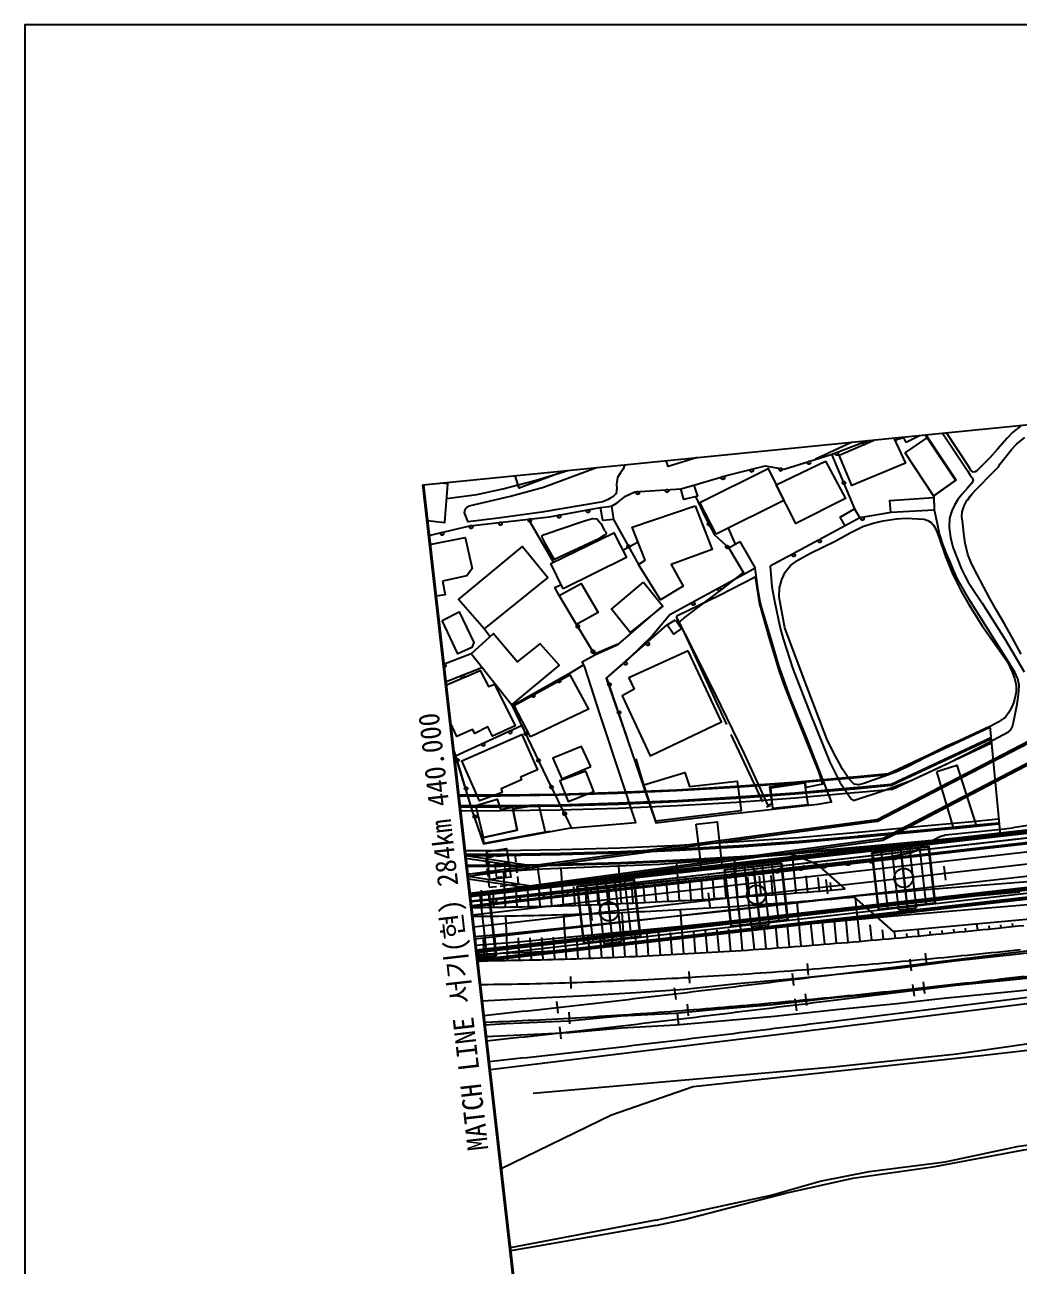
# Model space of a CAD drawing. Header units: millimetres. Extents: x 7782 to 8578, y 1103 to 1809.
# Drawn here: x 7781.9 to 7949.5, y 1409.8 to 1619.1 of the extents above; entities that cross this region are included whole.
import ezdxf
from ezdxf.enums import TextEntityAlignment as Align
from ezdxf.xclip import XClip

# ---------------------------------------------------------------- set-up
doc = ezdxf.new("R2010")
doc.units = ezdxf.units.MM
doc.header["$LTSCALE"] = 10
doc.header["$MEASUREMENT"] = 0
doc.header["$XCLIPFRAME"] = 2
doc.linetypes.add('A-CENTR01', pattern=[2, 1.25, -0.25, 0.25, -0.25])
doc.linetypes.add('HIDDEN', pattern=[0.375, 0.25, -0.125])
for name, color, linetype in [('TN-CABL', 4, 'Continuous'), ('TN-MACL', 6, 'A-CENTR01'), ('TN-MACT', 6, 'Continuous'), ('TN-TABL-LIN1', 4, 'Continuous'), ('TT-COMM-SYMB', 3, 'Continuous'), ('TZ-BASE', 253, 'Continuous'), ('TZ-CABL', 4, 'Continuous')]:
    doc.layers.add(name, color=color, linetype=linetype)
doc.layers.add('TX-PAPR', color=2, linetype='Continuous', plot=False)
doc.styles.get("Standard").update_dxf_attribs({"font": 'GulimChe.ttf'})
doc.linetypes.add('ZIGZAG', pattern='A,0.0001,-0.2,[131,ltypeshp.shx,S=0.2,R=0,X=-0.2,Y=0],-0.4,[131,ltypeshp.shx,S=0.2,R=180,X=0.2,Y=0],-0.2', length=0.8001)

# ---------------------------------------------------------------- blocks, each defined once
blk = doc.blocks.new('AAC001')
at = {"color": 0}
blk.add_circle((0, -0.25), 0.25, dxfattribs=at)
blk = doc.blocks.new('AZ0801')
at = {"color": 0}
blk.add_arc((0, 0), 0.5, 180, 0, dxfattribs=at)
blk = doc.blocks.new('JD-FCHJF5CGNX')
at = {"layer": 'TZ-BASE'}
for p, q in [((67.92, 18.06, 40.84), (103.96, 36.73, 40.84)), ((68.01, 17.77, 40.84), (104.13, 36.48, 40.84)), ((105.81, 34.08, 40.84), (69.07, 14.89, 40.84)), ((105.99, 33.83, 40.84), (71.39, 15.76, 40.84)), ((87.04, 33.82, 44.06), (88.76, 15.56, 44.06)), ((70.41, 24.08, 44.06), (87.22, 31.92, 44.06)), ((70.47, 23.88, 44.06), (87.24, 31.71, 44.06)), ((70.64, 23.24, 44.06), (87.3, 31.02, 44.06)), ((67.92, 18.06, 40.84), (-1, 8.82, 40.84)), ((68.01, 17.77, 40.84), (-0.97, 8.52, 40.84)), ((69.07, 14.89, 40.84), (-0.63, 5.54, 40.84)), ((71.39, 15.76, 40.84), (69, 14.57, 40.84)), ((69, 14.57, 40.84), (-0.6, 5.24, 40.84)), ((67.16, 12.52), (76.8, 13.62)), ((67.28, 12.44), (76.71, 13.51)), ((69.84, 3.17), (68.77, 12.61)), ((70.45, 13.3), (73.43, 13.64)), ((70.45, 13.3), (71.64, 2.87)), ((71.86, 13.93), (73.15, 2.57)), ((71.91, 13.94), (73.2, 2.57)), ((73.43, 13.64), (74.62, 3.21)), ((76.3, 3.9), (75.22, 13.34)), ((77.79, 4.07), (76.71, 13.51)), ((77.9, 3.98), (76.8, 13.62)), ((-1.37, 12.03, 40.84), (9.76, 10.36, 40.84)), ((-1.32, 11.61, 40.84), (9.76, 9.96, 40.84)), ((9.76, 10.36, 40.84), (10.75, 10.49, 40.84)), ((10.75, 10.49, 40.84), (11.26, 6.73, 40.84)), ((34.2, 10.74), (34.7, 4.42)), ((42.32, 9.7), (51.96, 10.79)), ((42.44, 9.61), (51.87, 10.68)), ((43.95, 11.47), (44.52, 5.02)), ((45.61, 10.47), (48.59, 10.81)), ((45.61, 10.47), (46.8, 0.04)), ((47.02, 11.11), (48.31, -0.26)), ((47.07, 11.11), (48.36, -0.25)), ((48.59, 10.81), (49.78, 0.38)), ((51.46, 1.08), (50.38, 10.51)), ((52.95, 1.25), (51.87, 10.68)), ((53.06, 1.16), (51.96, 10.79)), ((53.73, 12.2), (54.35, 5.72)), ((68.26, 2.89), (67.16, 12.52)), ((68.35, 3), (67.28, 12.44)), ((-0.97, 8.53, 40.84), (9.74, 6.93, 40.84)), ((5.06, 9.3), (5.33, 3.35)), ((9.76, 9.96, 40.84), (10.81, 10.1, 40.84)), ((14.74, 9.88), (15.11, 3.57)), ((24.46, 10.26), (24.89, 3.93)), ((43.42, 0.06), (42.32, 9.7)), ((43.51, 0.17), (42.44, 9.61)), ((45, 0.34), (43.93, 9.78)), ((46.19, 8.39), (46.48, 5.15)), ((48.15, 8.53), (48.45, 5.29)), ((50.11, 8.67), (50.41, 5.43)), ((52.09, 8.64), (52.38, 5.57)), ((56.05, 8.63), (56.32, 5.88)), ((79.62, 7.85), (79.35, 10.24)), ((-0.92, 8.12, 40.84), (9.73, 6.52, 40.84)), ((7.14, 6.4), (7.29, 3.38)), ((9.09, 6.48), (9.24, 3.42)), ((9.73, 6.52, 40.84), (11.26, 6.73, 40.84)), ((9.74, 6.93, 40.84), (11.21, 7.12, 40.84)), ((11.03, 6.56), (11.19, 3.46)), ((12.98, 6.64), (13.15, 3.52)), ((16.87, 6.8), (17.06, 3.63)), ((17.49, 6.87), (27.12, 7.97)), ((18.58, -2.77), (17.49, 6.87)), ((17.6, 6.78), (27.03, 7.86)), ((18.67, -2.66), (17.6, 6.78)), ((18.82, 6.87), (19.02, 3.7)), ((20.16, -2.49), (19.09, 6.95)), ((20.77, 7.65), (23.75, 7.99)), ((20.77, 7.65), (21.96, -2.79)), ((20.77, 6.95), (20.98, 3.77)), ((22.18, 8.28), (23.47, -3.09)), ((22.23, 8.29), (23.52, -3.08)), ((22.72, 7.02), (22.93, 3.85)), ((23.75, 7.99), (24.94, -2.45)), ((26.62, -1.75), (25.54, 7.69)), ((26.63, 7.19), (26.85, 4.02)), ((28.11, -1.58), (27.03, 7.86)), ((28.22, -1.67), (27.12, 7.97)), ((28.58, 7.29), (28.81, 4.11)), ((30.54, 7.39), (30.77, 4.21)), ((32.49, 7.48), (32.74, 4.31)), ((36.4, 7.71), (36.66, 4.53)), ((38.36, 7.84), (38.62, 4.64)), ((40.32, 7.98), (40.59, 4.76)), ((42.27, 8.11), (42.55, 4.89)), ((58.06, 8.3), (58.28, 6.03)), ((59.75, 5.59), (59.48, 7.98)), ((60.13, 7.47), (60.25, 6.19)), ((-0.64, 5.66), (0.64, -5.66)), ((-0.63, 6.09), (-0.52, 3.28)), ((-0.6, 5.27), (2.68, 5.64)), ((-0.59, 5.17), (2.59, 5.53)), ((2.28, -4.97), (1.1, 5.36)), ((1.31, 6.17), (1.43, 3.29)), ((3.77, -4.8), (2.59, 5.53)), ((3.88, -4.89), (2.68, 5.64)), ((3.26, 6.25), (3.38, 3.32)), ((39.88, 3.33), (39.61, 5.72)), ((54.49, 4.23), (55.21, -3.24)), ((64.36, 4.91), (65.12, -2.43)), ((20.01, 1.07), (19.74, 3.45)), ((25, 2.43), (25.51, -5.05)), ((34.82, 2.92), (35.41, -4.56)), ((44.65, 3.52), (45.31, -3.95)), ((68.26, 2.89), (77.9, 3.98)), ((68.35, 3), (77.79, 4.07)), ((71.64, 2.87), (74.62, 3.21)), ((0.14, -1.19), (-0.14, 1.19)), ((5.4, 1.85), (5.75, -5.65)), ((15.19, 2.07), (15.63, -5.42)), ((43.42, 0.06), (53.06, 1.16)), ((43.51, 0.17), (52.95, 1.25)), ((46.8, 0.04), (49.78, 0.38)), ((48.93, 0.06), (49.27, -3.68)), ((50.9, 0.2), (51.25, -3.54)), ((52.88, 0.35), (53.23, -3.39)), ((56.83, 0.65), (57.19, -3.08)), ((58.8, 0.81), (59.17, -2.92)), ((60.78, 0.97), (61.15, -2.76)), ((62.75, 1.13), (63.13, -2.6)), ((66.82, 0.36), (67.1, -2.25)), ((84.82, 0.49), (84.94, -0.56)), ((86.86, 0.16), (86.92, -0.35)), ((88.84, 0.35), (88.9, -0.15)), ((90.83, 0.55), (90.88, 0.06)), ((1.64, -1.95), (1.8, -5.7)), ((3.61, -1.93), (3.77, -5.68)), ((7.54, -1.87), (7.72, -5.61)), ((9.51, -1.83), (9.7, -5.57)), ((11.47, -1.78), (11.67, -5.53)), ((13.44, -1.73), (13.65, -5.47)), ((17.38, -1.61), (17.6, -5.35)), ((18.58, -2.77), (28.22, -1.67)), ((18.67, -2.66), (28.11, -1.58)), ((19.35, -1.54), (19.58, -5.29)), ((21.32, -1.47), (21.56, -5.21)), ((23.28, -1.39), (23.53, -5.13)), ((27.23, -1.22), (27.49, -4.96)), ((29.2, -1.13), (29.47, -4.87)), ((31.17, -1.03), (31.45, -4.77)), ((33.14, -0.93), (33.43, -4.67)), ((37.08, -0.71), (37.39, -4.45)), ((39.06, -0.59), (39.37, -4.33)), ((41.03, -0.47), (41.35, -4.21)), ((43, -0.34), (43.33, -4.08)), ((46.95, -0.08), (47.29, -3.82)), ((68.91, -0.52), (69.08, -2.08)), ((70.94, -0.77), (71.06, -1.9)), ((72.98, -1.14), (73.04, -1.72)), ((74.9, -0.41), (75.02, -1.53)), ((76.95, -0.79), (77.01, -1.34)), ((78.93, -0.6), (78.99, -1.15)), ((80.91, -0.41), (80.97, -0.96)), ((82.89, -0.22), (82.95, -0.76)), ((21.96, -2.79), (24.94, -2.45)), ((0.59, -5.17), (3.77, -4.8)), ((0.6, -5.27), (3.88, -4.89)), ((56.46, -8.16), (56.31, -6.16)), ((73.85, -7.41), (73.61, -5.43)), ((76.4, -6.42), (76.21, -4.43)), ((36.49, -9.51), (36.37, -7.51)), ((54, -9.86), (53.76, -7.87)), ((16.48, -10.39), (16.42, -8.39)), ((34.15, -12.27), (33.91, -10.29)), ((74.34, -11.69), (74.09, -9.7)), ((76.08, -11.22), (75.86, -9.24)), ((54.49, -14.13), (54.24, -12.15)), ((56.17, -13.27), (55.98, -11.28)), ((14.27, -14.57), (14.05, -12.59)), ((16.26, -16.37), (16.14, -14.38)), ((34.63, -16.55), (34.39, -14.56)), ((36.23, -15.01), (36.07, -13.02)), ((14.76, -18.85), (14.54, -16.87))]:
    blk.add_line(p, q, dxfattribs=at)
for points, elevation in [([(-4.54, 72.2), (0.59, 72.92), (4.97, 73.87), (10.58, 75.34), (20.9, 78.46), (25.6, 80.02), (26.79, 80.54), (27.75, 81.28), (28.68, 82.36), (29.92, 84.4), (31.82, 88.09), (32.36, 89.6), (32.82, 91.23), (33.28, 91.81), (34.85, 92.68), (45.9, 97.92), (49, 99.29), (52.18, 100.39), (56.7, 101.63), (58.02, 101.95), (77.61, 106.19), (84.46, 107.55), (92.76, 109.19)], 42), ([(12.75, 85.91), (15.22, 86.84), (19.28, 88.59), (21.96, 89.96), (22.94, 90.58), (23.44, 91.11), (24.51, 92.93), (25.21, 93.56), (26.77, 94.35), (31.23, 96.08), (45.46, 101.23), (51.84, 103.33), (55.97, 104.42), (73.65, 107.74), (78.55, 108.45), (90.51, 110.42), (96.68, 111.66)], 43), ([(71.04, 82.02), (71.49, 82.2), (72.53, 82.51)], 36), ([(-7.79, 68.49), (-4.85, 68.17), (-4.34, 74.69), (-8.56, 75.17)], 44.26), ([(44.17, 64.55), (43, 67.24)], 37), ([(25.15, 63.52), (27.54, 64.81), (27.71, 64.92)], 38), ([(34.49, 51.18), (34.49, 51.19), (35.45, 52.06), (42.12, 57.12), (45.53, 59.76)], 37), ([(-2.53, 22.24), (4.52, 22.25), (14.43, 22.4), (24.34, 22.69), (34.25, 23.12), (44.15, 23.7), (54.03, 24.41), (63.93, 25.27), (64.08, 25.29), (69.94, 25.84), (87.04, 33.82)], 44.06), ([(-2.51, 22.09), (4.52, 22.1), (14.44, 22.25), (24.35, 22.54), (34.26, 22.97), (44.16, 23.55), (54.05, 24.26), (63.94, 25.12), (64.09, 25.14), (69.98, 25.69), (87.05, 33.66)], 44.06), ([(114.06, 9.2), (76.29, 6.22), (65.1, 5.23), (42.52, 2.66), (5.38, -1.23), (0.19, -1.7)], 42), ([(19.81, 27.03), (18.23, 30.39), (13.35, 28.47), (14.87, 24.96), (19.81, 27.03)], 38.78), ([(92.08, 5.87), (74.32, 4.26), (59.28, 2.67), (35.64, 0.12), (7.57, -2.59), (0.36, -3.16)], 43), ([(18.92, 26.25), (14.58, 24.63), (15.96, 21.14), (20.3, 22.8), (18.92, 26.25)], 39.2), ([(-2.33, 20.44), (4.54, 20.45), (14.47, 20.6), (24.41, 20.89), (34.34, 21.32), (44.26, 21.9), (54.18, 22.62), (64.09, 23.48), (64.25, 23.49), (70.41, 24.08)], 44.06), ([(-2.3, 20.24), (4.54, 20.25), (14.48, 20.4), (24.42, 20.69), (34.35, 21.12), (44.28, 21.7), (54.19, 22.42), (64.11, 23.28), (64.27, 23.29), (70.47, 23.88)], 44.06), ([(-2.23, 19.59), (4.54, 19.6), (14.49, 19.75), (24.44, 20.04), (34.38, 20.48), (44.32, 21.05), (54.24, 21.77), (64.17, 22.63), (64.33, 22.65), (70.64, 23.24)], 44.06), ([(100.68, 4.34), (72.2, 1.92), (56.96, 0.49), (27.23, -2.72), (17.32, -3.8), (11.77, -4.2), (0.53, -4.64)], 44), ([(-1.47, 12.89), (4.6, 12.9), (14.64, 13.05), (24.69, 13.34), (34.72, 13.78), (44.76, 14.37), (54.78, 15.09), (64.78, 15.96), (64.96, 15.98), (74.74, 16.9), (84.7, 17.84), (88.51, 18.2)], 44.06), ([(-1.39, 12.24), (4.6, 12.25), (14.66, 12.4), (24.71, 12.7), (34.76, 13.13), (44.8, 13.72), (54.83, 14.44), (64.84, 15.31), (65.02, 15.33), (74.8, 16.25), (84.76, 17.19), (88.57, 17.55)], 44.06), ([(-1.37, 12.04), (4.6, 12.05), (14.66, 12.2), (24.72, 12.5), (34.77, 12.93), (44.81, 13.52), (54.84, 14.25), (64.85, 15.11), (65.04, 15.13), (74.82, 16.05), (84.78, 16.99), (88.59, 17.35)], 44.06), ([(-1.18, 10.39), (4.62, 10.4), (14.7, 10.55), (24.78, 10.85), (34.85, 11.29), (44.92, 11.87), (54.97, 12.6), (65, 13.47), (65.2, 13.49), (74.98, 14.41), (84.93, 15.35), (88.75, 15.71)], 44.06), ([(-1.17, 10.24), (4.62, 10.25), (14.7, 10.4), (24.78, 10.7), (34.86, 11.14), (44.93, 11.72), (54.99, 12.45), (65.02, 13.32), (65.21, 13.34), (74.99, 14.26), (84.95, 15.2), (88.76, 15.56)], 44.06), ([(2.64, 10.54), (2.57, 11.02)], 38)]:
    blk.add_lwpolyline(points, dxfattribs=dict(at, elevation=elevation))
at = {"layer": 'TZ-BASE', "extrusion": (-0.003459, 0.007506, 0.999966), "elevation": 38.79}
blk.add_lwpolyline([(35.38, 49.88), (42.77, 33.85)], dxfattribs=at)
at = {"layer": 'TZ-BASE'}
for points in [[(-0.65, 5.68), (161.46, 24.13), (178.2, 26.03), (198.09, 28.27), (217.99, 30.44), (237.92, 32.53), (257.86, 34.49)], [(-0.62, 5.48), (161.49, 23.93), (178.23, 25.84), (198.11, 28.07), (218.02, 30.24), (237.94, 32.33), (257.88, 34.29)], [(-0.49, 4.32), (161.62, 22.77), (178.36, 24.67), (198.24, 26.91), (218.14, 29.08), (238.05, 31.16), (257.99, 33.13)], [(-0.23, 2.04), (161.88, 20.49), (178.62, 22.39), (198.5, 24.62), (218.38, 26.79), (238.29, 28.88), (258.2, 30.84)], [(0, 0), (162.11, 18.45), (178.85, 20.35), (198.72, 22.58), (218.6, 24.75), (238.49, 26.84), (258.4, 28.8)], [(0.23, -2.04), (162.34, 16.41), (179.08, 18.31), (198.95, 20.54), (218.82, 22.72), (238.7, 24.8), (258.59, 26.76)], [(238.1, 31.89), (237.98, 31.88), (218.06, 29.8), (198.16, 27.62), (178.28, 25.39), (161.54, 23.49), (-0.57, 5.04)], [(238.1, 31.89), (237.98, 31.88), (218.06, 29.8), (198.16, 27.62), (178.28, 25.39), (161.54, 23.49), (-0.57, 5.04)], [(0.47, -4.12), (162.58, 14.33), (179.31, 16.23), (199.18, 18.46), (219.04, 20.63), (238.91, 22.71), (258.79, 24.67)], [(0.47, -4.12), (162.58, 14.33), (179.31, 16.23), (199.18, 18.46), (219.04, 20.63), (238.91, 22.71), (258.79, 24.67)], [(0.49, -4.32), (162.6, 14.13), (179.33, 16.03), (199.2, 18.26), (219.07, 20.43), (238.93, 22.51), (258.81, 24.47)], [(238.25, 30.4), (238.13, 30.39), (218.22, 28.31), (198.33, 26.13), (178.45, 23.9), (161.71, 22), (-0.4, 3.55)], [(238.25, 30.4), (238.13, 30.39), (218.22, 28.31), (198.33, 26.13), (178.45, 23.9), (161.71, 22), (-0.4, 3.55)], [(0.62, -5.48), (162.73, 12.96), (179.47, 14.87), (199.33, 17.1), (219.19, 19.27), (239.05, 21.34), (258.92, 23.3)], [(0.64, -5.61), (162.75, 12.84), (179.48, 14.74), (199.34, 16.97), (219.2, 19.14), (239.06, 21.22), (258.93, 23.18)], [(0.64, -5.61), (162.75, 12.84), (179.48, 14.74), (199.34, 16.97), (219.2, 19.14), (239.06, 21.22), (258.93, 23.18)], [(0.65, -5.68), (162.76, 12.77), (179.49, 14.67), (199.35, 16.9), (219.21, 19.07), (239.07, 21.15), (258.94, 23.1)], [(247.07, 14.82), (232.91, 13.02), (221.39, 11.56), (115.71, -1.69), (113.2, -1.99), (102.55, -3.34), (91.37, -4.66), (81.1, -5.79), (71.92, -6.94), (63.55, -7.78), (54.1, -8.76), (44.45, -9.61), (35.59, -10.58), (27.38, -11.13), (18.97, -11.62), (9.93, -12.09), (1.42, -12.51)], [(1.88, -16.49), (5.46, -16.31), (16.04, -15.84), (24.86, -15.02), (33.98, -14.53), (41, -13.88), (50.55, -13.09), (60.92, -11.92), (71.17, -10.93), (79.01, -10.05), (90.42, -8.91), (98.74, -8.06), (243.12, 9.9), (286.72, 15.24), (318.9, 18.22), (344.59, 20.01), (359.11, 20.67)], [(2.74, -24.06), (4.21, -23.85), (53.92, -17.83), (199.24, 0.26), (237.16, 4.82), (255.89, 6.63)], [(62.67, 6.39), (58.01, 10.49), (53.73, 12.2), (51.27, 12.02), (31.39, 10.53), (11.56, 9.75), (-1.01, 8.88)], [(-0.37, 3.28), (0.34, 3.28), (1.32, 3.29), (2.3, 3.3), (3.28, 3.32), (4.27, 3.33), (5.25, 3.34), (6.23, 3.36), (7.21, 3.38), (8.19, 3.4), (9.17, 3.42), (10.15, 3.44), (11.03, 3.46), (11.14, 3.46), (12.12, 3.49), (13.1, 3.51), (14.08, 3.54), (15.06, 3.57), (16.04, 3.6), (17.02, 3.63), (18.01, 3.66), (18.99, 3.7), (19.97, 3.73), (20.95, 3.77), (21.94, 3.81), (22.92, 3.85), (23.9, 3.89), (24.88, 3.93), (25.87, 3.97), (26.85, 4.02), (27.83, 4.06), (28.81, 4.11), (29.8, 4.16), (30.78, 4.21), (31.76, 4.26), (32.75, 4.31), (33.73, 4.36), (34.71, 4.42), (35.7, 4.47), (36.68, 4.53), (37.66, 4.58), (38.65, 4.64), (39.63, 4.7), (40.61, 4.76), (41.6, 4.83), (42.58, 4.89), (43.56, 4.95), (44.55, 5.02), (45.53, 5.08), (46.52, 5.15), (47.5, 5.22), (48.48, 5.29), (49.47, 5.36), (50.45, 5.43), (51.44, 5.5), (52.43, 5.58), (53.41, 5.65), (54.4, 5.73), (55.38, 5.8), (56.36, 5.88), (57.35, 5.96), (58.33, 6.04), (59.32, 6.12), (60.3, 6.2), (62.67, 6.39)], [(0.65, -5.71), (1.41, -5.71), (2.41, -5.7), (3.4, -5.68), (4.4, -5.67), (5.39, -5.65), (6.38, -5.64), (7.38, -5.62), (8.37, -5.6), (9.37, -5.58), (10.36, -5.56), (11.25, -5.54), (11.36, -5.53), (12.35, -5.51), (13.34, -5.48), (14.34, -5.45), (15.33, -5.43), (16.33, -5.4), (17.32, -5.36), (18.31, -5.33), (19.31, -5.3), (20.3, -5.26), (21.3, -5.22), (22.29, -5.18), (23.28, -5.14), (24.28, -5.1), (25.27, -5.06), (26.27, -5.02), (27.26, -4.97), (28.25, -4.93), (29.25, -4.88), (30.24, -4.83), (31.23, -4.78), (32.23, -4.73), (33.22, -4.68), (34.22, -4.62), (35.21, -4.57), (36.2, -4.51), (37.2, -4.46), (38.19, -4.4), (39.19, -4.34), (40.18, -4.28), (41.17, -4.22), (42.17, -4.16), (43.16, -4.09), (44.15, -4.03), (45.15, -3.96), (46.14, -3.9), (47.13, -3.83), (48.13, -3.76), (49.12, -3.69), (50.11, -3.62), (51.11, -3.55), (52.1, -3.47), (53.1, -3.4), (54.09, -3.32), (55.08, -3.25), (56.08, -3.17), (57.07, -3.09), (58.06, -3.01), (59.05, -2.93), (60.05, -2.85), (61.04, -2.77), (62.03, -2.69), (63.03, -2.61), (64.02, -2.52), (65.01, -2.44), (66, -2.35), (67, -2.26), (67.99, -2.18), (68.98, -2.09), (69.98, -2), (70.97, -1.91), (71.96, -1.82), (72.95, -1.73), (73.95, -1.63), (74.94, -1.54), (75.93, -1.44), (76.92, -1.35), (77.92, -1.25), (78.91, -1.16), (79.9, -1.06), (80.89, -0.96), (81.89, -0.86), (82.88, -0.77), (83.87, -0.67), (84.86, -0.57), (85.85, -0.46), (86.85, -0.36), (87.84, -0.26), (88.83, -0.16), (89.82, -0.05), (90.82, 0.05), (91.81, 0.16), (92.8, 0.26)], [(-0.2, 1.78), (0.35, 1.78), (1.34, 1.79), (2.32, 1.8), (3.3, 1.82), (4.29, 1.83), (5.27, 1.84), (6.25, 1.86), (7.24, 1.88), (8.22, 1.9), (9.2, 1.92), (10.19, 1.94), (11.07, 1.96), (11.17, 1.96), (12.16, 1.99), (13.14, 2.01), (14.12, 2.04), (15.11, 2.07), (16.09, 2.1), (17.07, 2.13), (18.06, 2.17), (19.04, 2.2), (20.03, 2.24), (21.01, 2.27), (21.99, 2.31), (22.98, 2.35), (23.96, 2.39), (24.95, 2.43), (25.93, 2.47), (26.92, 2.52), (27.9, 2.57), (28.89, 2.61), (29.87, 2.66), (30.86, 2.71), (31.84, 2.76), (32.83, 2.81), (33.81, 2.86), (34.8, 2.92), (35.78, 2.97), (36.77, 3.03), (37.75, 3.09), (38.74, 3.15), (39.72, 3.21), (40.71, 3.27), (41.69, 3.33), (42.68, 3.39), (43.66, 3.46), (44.65, 3.52), (45.63, 3.59), (46.62, 3.65), (47.6, 3.72), (48.59, 3.79), (49.58, 3.86), (50.56, 3.93), (51.55, 4.01), (52.54, 4.08), (53.52, 4.15), (54.51, 4.23), (55.5, 4.31), (56.48, 4.38), (57.47, 4.46), (58.45, 4.54), (59.44, 4.62), (60.43, 4.7), (61.41, 4.78), (62.4, 4.87), (63.38, 4.95), (64.23, 5.02)], [(132.75, 4.88), (112.83, 3.03), (72.97, -0.59), (70.83, -0.78), (64.23, 5.02)], [(1.1, -9.71), (1.45, -9.71), (2.45, -9.69), (3.45, -9.68), (4.45, -9.67), (5.45, -9.65), (6.45, -9.64), (7.45, -9.62), (8.45, -9.6), (9.45, -9.58), (10.45, -9.56), (11.34, -9.54), (11.45, -9.53), (12.45, -9.51), (13.45, -9.48), (14.45, -9.45), (15.45, -9.42), (16.45, -9.39), (17.45, -9.36), (18.45, -9.33), (19.45, -9.29), (20.45, -9.26), (21.45, -9.22), (22.45, -9.18), (23.45, -9.14), (24.44, -9.1), (25.44, -9.06), (26.44, -9.01), (27.44, -8.97), (28.44, -8.92), (29.44, -8.87), (30.44, -8.83), (31.44, -8.78), (32.44, -8.72), (33.43, -8.67), (34.43, -8.62), (35.43, -8.56), (36.43, -8.51), (37.43, -8.45), (38.43, -8.39), (39.43, -8.33), (40.42, -8.27), (41.42, -8.21), (42.42, -8.15), (43.42, -8.08), (44.42, -8.02), (45.41, -7.95), (46.41, -7.89), (47.41, -7.82), (48.41, -7.75), (49.4, -7.68), (50.4, -7.61), (51.4, -7.54), (52.4, -7.46), (53.39, -7.39), (54.39, -7.31), (55.39, -7.24), (56.38, -7.16), (57.38, -7.08), (58.38, -7), (59.37, -6.92), (60.37, -6.84), (61.37, -6.76), (62.36, -6.68), (63.36, -6.59), (64.36, -6.51), (65.35, -6.42), (66.35, -6.34), (67.35, -6.25), (68.34, -6.16), (69.34, -6.07), (70.33, -5.98), (71.33, -5.89), (72.33, -5.8), (73.32, -5.71), (74.32, -5.62), (75.31, -5.52), (76.31, -5.43), (77.3, -5.33), (78.3, -5.24), (79.3, -5.14), (80.29, -5.04), (81.29, -4.94), (82.28, -4.85), (83.28, -4.75), (84.27, -4.65), (85.27, -4.54), (86.26, -4.44), (87.26, -4.34), (88.25, -4.24), (89.24, -4.14), (90.24, -4.03), (91.23, -3.93), (92.23, -3.82)], [(1.7, -14.92), (2.23, -14.87), (3.23, -14.77), (4.22, -14.66), (5.21, -14.55), (6.21, -14.45), (7.2, -14.34), (8.2, -14.23), (9.19, -14.13), (10.19, -14.02), (11.18, -13.91), (12.17, -13.8), (13.17, -13.69), (14.16, -13.58), (15.16, -13.47), (16.15, -13.36), (17.14, -13.25), (18.14, -13.13), (19.13, -13.02), (20.12, -12.91), (21.12, -12.79), (22.11, -12.68), (23.1, -12.56), (24.1, -12.45), (25.09, -12.33), (26.08, -12.22), (27.08, -12.1), (28.07, -11.99), (29.06, -11.87), (30.06, -11.75), (31.05, -11.63), (32.04, -11.52), (33.04, -11.4), (34.03, -11.28), (35.02, -11.16), (36.01, -11.04), (37.01, -10.92), (38, -10.8), (38.99, -10.68), (39.99, -10.56), (40.98, -10.44), (41.97, -10.32), (42.96, -10.2), (43.96, -10.08), (44.95, -9.96), (45.94, -9.84), (46.93, -9.72), (47.93, -9.6), (48.92, -9.47), (49.91, -9.35), (50.9, -9.23), (51.9, -9.11), (52.89, -8.99), (53.88, -8.87), (54.88, -8.74), (55.87, -8.62), (56.86, -8.5), (57.85, -8.38), (58.85, -8.25), (59.44, -8.18), (154.88, 3.57)], [(1.83, -16.07), (2.22, -16.06), (3.22, -16.02), (4.22, -15.98), (5.21, -15.93), (6.21, -15.89), (7.21, -15.84), (8.21, -15.8), (9.21, -15.75), (10.21, -15.7), (11.21, -15.65), (12.21, -15.6), (13.2, -15.54), (14.2, -15.49), (15.2, -15.43), (16.2, -15.38), (17.2, -15.32), (18.2, -15.26), (19.19, -15.2), (20.19, -15.14), (21.19, -15.08), (22.19, -15.01), (23.19, -14.95), (24.18, -14.88), (25.18, -14.82), (26.18, -14.75), (27.18, -14.68), (28.18, -14.61), (29.17, -14.54), (30.17, -14.47), (31.17, -14.39), (32.16, -14.32), (33.16, -14.25), (34.16, -14.17), (35.16, -14.09), (36.15, -14.01), (37.15, -13.94), (38.15, -13.86), (39.14, -13.78), (40.14, -13.69), (41.14, -13.61), (42.13, -13.53), (43.13, -13.44), (44.13, -13.36), (45.12, -13.27), (46.12, -13.19), (47.11, -13.1), (48.11, -13.01), (49.11, -12.92), (50.1, -12.83), (51.1, -12.74), (52.09, -12.65), (53.09, -12.55), (54.09, -12.46), (55.08, -12.37), (56.08, -12.27), (57.07, -12.18), (58.07, -12.08), (59.06, -11.98), (60.06, -11.88), (61.05, -11.79), (62.05, -11.69), (63.04, -11.59), (64.04, -11.49), (65.03, -11.39), (66.03, -11.28), (67.02, -11.18), (68.02, -11.08), (69.01, -10.97), (70.01, -10.87), (71, -10.76), (72, -10.66), (72.99, -10.55), (73.98, -10.45), (74.98, -10.34), (75.97, -10.23), (76.97, -10.12), (77.96, -10.01), (78.95, -9.9), (79.95, -9.79), (80.94, -9.68), (81.94, -9.57), (82.93, -9.46), (83.92, -9.35), (84.92, -9.24), (85.91, -9.12), (86.9, -9.01), (87.9, -8.9), (88.89, -8.78), (89.88, -8.67), (90.88, -8.55), (91.87, -8.44), (92.86, -8.32)], [(2.19, -19.21), (2.72, -19.15), (3.71, -19.05), (4.71, -18.94), (5.7, -18.84), (6.69, -18.73), (7.69, -18.62), (8.68, -18.52), (9.68, -18.41), (10.67, -18.3), (11.66, -18.19), (12.66, -18.08), (13.65, -17.97), (14.65, -17.86), (15.64, -17.75), (16.63, -17.64), (17.63, -17.52), (18.62, -17.41), (19.61, -17.3), (20.61, -17.18), (21.6, -17.07), (22.6, -16.96), (23.59, -16.84), (24.58, -16.73), (25.58, -16.61), (26.57, -16.49), (27.56, -16.38), (28.55, -16.26), (29.55, -16.14), (30.54, -16.03), (31.53, -15.91), (32.53, -15.79), (33.52, -15.67), (34.51, -15.55), (35.51, -15.44), (36.5, -15.32), (37.49, -15.2), (38.48, -15.08), (39.48, -14.96), (40.47, -14.84), (41.46, -14.72), (42.46, -14.6), (43.45, -14.48), (44.44, -14.35), (45.43, -14.23), (46.43, -14.11), (47.42, -13.99), (48.41, -13.87), (49.4, -13.75), (50.4, -13.63), (51.39, -13.5), (52.38, -13.38), (53.37, -13.26), (54.37, -13.14), (55.36, -13.02), (56.35, -12.89), (57.34, -12.77), (58.34, -12.65), (59.33, -12.53), (59.35, -12.52), (155.4, -0.7)], [(2.1, -18.48), (5.55, -18.31), (16.18, -17.83), (25.01, -17.01), (34.12, -16.53), (41.18, -15.87), (50.75, -15.08), (61.13, -13.91), (71.38, -12.92), (79.22, -12.04), (90.62, -10.9), (98.97, -10.05), (155.68, -2.99)], [(2.58, -22.69), (3.08, -22.63), (4.08, -22.53), (5.07, -22.42), (6.07, -22.32), (7.07, -22.21), (8.06, -22.1), (9.06, -22), (10.05, -21.89), (11.05, -21.78), (12.05, -21.67), (13.04, -21.56), (14.04, -21.45), (15.03, -21.34), (16.03, -21.23), (17.02, -21.11), (18.02, -21), (19.02, -20.89), (20.01, -20.78), (21.01, -20.66), (22, -20.55), (23, -20.43), (23.99, -20.32), (24.99, -20.2), (25.98, -20.09), (26.97, -19.97), (27.97, -19.85), (28.96, -19.74), (29.96, -19.62), (30.95, -19.5), (31.95, -19.38), (32.94, -19.27), (33.93, -19.15), (34.93, -19.03), (35.92, -18.91), (36.92, -18.79), (37.91, -18.67), (38.9, -18.55), (39.9, -18.43), (40.89, -18.31), (41.88, -18.19), (42.88, -18.07), (43.87, -17.95), (44.86, -17.83), (45.86, -17.71), (46.85, -17.59), (47.84, -17.46), (48.84, -17.34), (49.83, -17.22), (50.82, -17.1), (51.82, -16.98), (52.81, -16.86), (53.8, -16.73), (54.79, -16.61), (55.79, -16.49), (56.78, -16.37), (57.77, -16.25), (58.76, -16.12), (59.76, -16), (59.78, -16), (155.83, -4.17)]]:
    blk.add_lwpolyline(points, dxfattribs=at)
at = {"layer": 'TZ-BASE', "extrusion": (0.00538, -0.011427, 0.99992), "elevation": 38.59}
blk.add_lwpolyline([(43.18, 32.85), (48.51, 21.53)], dxfattribs=at)
at = {"layer": 'TZ-BASE'}
for points in [[(92.31, 45.97, 36.55), (90.81, 48.81, 36.55), (89.54, 51.11, 36.55), (88.23, 53.31, 36.55), (87.02, 55.39, 36.63), (85.99, 57.37, 36.72), (84.89, 59.41, 36.83), (83.95, 61.26, 36.87), (83.35, 62.76, 36.87), (82.88, 64.68, 36.87), (82.64, 66.3, 36.85), (82.49, 68.03, 36.86), (82.33, 69.21, 36.86), (82.37, 69.97, 36.86), (82.74, 71.01, 36.87), (83.19, 71.87, 36.87), (83.31, 72.01, 36.88), (83.75, 72.6, 36.88), (84.07, 73.03, 36.88), (84.7, 73.69, 36.88), (85.58, 74.59, 36.88), (86.7, 75.78, 36.89), (87.81, 76.9, 36.9), (88.49, 77.58, 36.91), (88.76, 78.05, 36.91), (90.71, 80.49, 36.64), (91.59, 81.43, 36.81), (92.94, 82.48, 36.82)], [(51.88, 91.83, 42.19), (51.2, 91.61, 40.39), (51, 91.19, 40.36), (50.98, 90.33, 40.24), (51.72, 87.5, 40.05), (52.36, 85.4, 39.89), (52.57, 85.11, 39.89), (52.84, 84.95, 39.89), (53.29, 84.88, 39.89), (55.52, 85.3, 39.75), (59.8, 85.98, 39.29), (65.05, 87.24, 38.33), (69.52, 88.23, 37.6), (72.72, 88.85, 37.47), (73.68, 88.9, 36.95), (74.82, 88.72, 36.6), (75.7, 88.25, 36.35), (76.39, 87.43, 36.25), (76.91, 86.49, 36.17), (83.32, 76.83, 35.6), (83.75, 76.18, 35.74), (84.06, 75.69, 35.75), (84.26, 75.26, 35.75), (83.97, 74.75, 35.75), (83.23, 73.91, 35.72), (82.34, 72.91, 35.68), (81.66, 72.08, 35.66), (81.09, 71.08, 35.63), (80.66, 70.15, 35.57), (80.24, 68.93, 35.55), (80.21, 67.32, 35.62), (80.41, 65.64, 35.73), (80.78, 64.03, 35.78), (82.27, 60.31, 36.01), (82.75, 59.32, 36.01), (83.41, 58.14, 36.01), (85.78, 54.55, 36), (89.62, 48.47, 35.88), (92.84, 43.02, 35.99)], [(92.22, 84.41, 35.71), (90.93, 83.38, 35.57), (89.99, 82.39, 35.54), (88.34, 80.54, 35.56), (87.02, 79.07, 35.56), (85.61, 77.62, 35.56), (84.83, 76.88, 35.58), (84.55, 76.7, 35.58), (84.24, 76.69, 35.58), (83.86, 77.02, 35.58), (83.32, 77.82, 35.58), (78.39, 85.37, 35.93), (78.18, 85.85, 36.1), (78.53, 86.34, 36.11), (79.48, 86.74, 36.09), (80.58, 87.21, 36.09), (83.99, 88.21, 36.17), (90.25, 90.92, 36.17), (91.91, 91.81, 36.18), (92.6, 91.96, 35.97)], [(24.25, 86.52, 43.81), (26.09, 80.87, 43.15), (7.7, 73.99, 43.41), (5.81, 79.64, 43.53), (24.25, 86.52, 43.81)], [(50.04, 60.84, 38.22), (50.32, 57.31, 36.47), (50.79, 54.64, 36.39), (51.1, 53.33, 36.4), (51.4, 51.7, 36.4), (51.77, 50.18, 36.4), (52.22, 48.58, 36.39), (53.83, 43.5, 36.41), (56.75, 35.95, 36.45), (60.07, 27.76, 36.45), (61.78, 24.4, 36.73), (63.51, 21.8, 37.07), (63.72, 21.52, 37.09), (63.97, 21.37, 37.14), (64.24, 21.34, 37.14), (69.16, 23, 37.11), (74.01, 24.8, 37.23), (79.7, 27.44, 37.14), (85.78, 30.53, 37.01), (90.22, 32.89, 37.03), (90.61, 33.23, 36.86), (90.88, 33.78, 36.73), (91.04, 34.46, 36.62), (91.64, 37.55, 36.2), (91.81, 38.73, 36), (91.93, 39.74, 35.91), (91.98, 40.76, 35.79), (91.74, 41.84, 35.65), (91.25, 42.96, 35.67), (90.51, 44.14, 35.67), (89.6, 45.64, 35.67), (86.55, 50.45, 35.82), (83.7, 55.01, 35.83), (81.55, 58.74, 35.74), (80.93, 60.16, 35.74), (80.35, 61.57, 35.74), (79.71, 63.09, 35.67), (79.11, 64.5, 35.58), (78.71, 65.77, 35.59), (78.54, 66.25, 35.59), (78.39, 67.1, 35.59), (78.25, 67.93, 35.59), (77.69, 70.28, 35.92), (77.66, 72.68, 35.89), (81.38, 75.29, 35.88), (76.51, 82.56, 36.5), (74.52, 85.59, 36.71), (74.21, 86.03, 36.77), (73.86, 86.39, 36.8), (73.39, 86.73, 36.95), (72.86, 86.83, 37.03), (67.81, 85.9, 37.73), (61.06, 84.13, 39.08), (54.68, 82.62, 39.76), (50.68, 81.47, 39.78), (50.03, 82.93, 41.56)], [(73.76, 86.46, 36.83), (68.31, 83.83, 36.45), (57.67, 78.84, 38.45)], [(30.64, 83.99, 42.98), (34.99, 85.6, 42.99), (37.2, 78.97, 42.99), (32.81, 77.59, 42.99), (30.64, 83.99, 42.98)], [(37.13, 74.48, 39.88), (42.66, 76.11, 39.48), (49.16, 77.73, 39.29), (52.39, 77.19, 39.17), (60.27, 79.65, 38.1), (71.82, 84, 37.6)], [(72.93, 81.69, 37.87), (71.82, 84, 37.6), (74.59, 85.48, 37.58), (75.83, 83.12, 37.61), (72.93, 81.69, 37.87)], [(50.03, 82.93, 41.56), (37.2, 78.97, 42.99)], [(70.44, 83.29, 38.35), (72.84, 78.2, 38.4), (63.78, 74.44, 38.35), (61.62, 79.55, 38.37), (70.44, 83.29, 38.35)], [(72.78, 79.94, 38.13), (76.5, 82.46, 37.91), (81.28, 75.34, 37.97), (77.54, 72.68, 37.9), (72.78, 79.94, 38.13)], [(75.83, 83.12, 37.61), (76.5, 82.46, 37.91)], [(60.37, 79.69, 38.1), (64.23, 70.49, 38.25)], [(59.33, 78.54, 39.72), (62.71, 72.24, 39.72), (54.35, 67.98, 39.72), (51.05, 74.55, 39.76), (59.33, 78.54, 39.72)], [(40.9, 66.2, 40.07), (38.18, 71.54, 40.07), (49.65, 77.3, 40.05), (52.31, 71.86, 40.09), (40.9, 66.2, 40.07)], [(23.28, 70.91, 40.8), (24.24, 71.51, 41), (25.62, 72.59, 41), (27.19, 73.34, 40.99), (34.94, 73.88, 39.98)], [(37.13, 74.48, 39.88), (37.75, 72.62, 39.92), (35.45, 72.07, 40), (34.94, 73.88, 39.98), (37.13, 74.48, 39.88)], [(37.45, 72.55, 39.93), (39.06, 69.09, 39.33), (40.61, 66.1, 39.01), (43.02, 63.92, 38.54)], [(77.59, 72.39, 37.76), (77.64, 70.28, 37.45), (70.34, 69.86, 37.66), (70.19, 71.91, 37.96), (77.59, 72.39, 37.76)], [(77.54, 72.68, 37.9), (77.59, 72.39, 37.76)], [(-7.51, 66.01, 42.75), (-3.48, 66.93, 42.64), (-0.61, 67.61, 42.65), (12.83, 69.14, 41.95), (21.43, 70.7, 40.66)], [(21.43, 70.7, 40.66), (23.28, 70.91, 40.8), (23.59, 68.68, 40.95), (21.78, 68.5, 41.04), (21.43, 70.7, 40.66)], [(37.39, 70.96, 39.95), (40.23, 63.62, 39.79), (33.31, 61.08, 39.8), (35.36, 57.45, 39.97), (31.54, 55.11, 39.97), (27.83, 61.1, 40.01), (28.94, 61.82, 40.01), (26.74, 67.38, 39.84), (37.39, 70.96, 39.95)], [(62.64, 67.62, 38.47), (61.79, 69.1, 38.62), (64.23, 70.49, 38.25), (65.12, 68.97, 38.14), (62.64, 67.62, 38.47)], [(70.34, 69.86, 37.66), (65.12, 68.97, 38.14)], [(13.5, 61.5, 40.44), (9.26, 68.74, 42.13)], [(23.59, 68.68, 40.95), (27.83, 61.1, 40.01)], [(62.64, 67.62, 38.47), (50.04, 60.84, 38.22)], [(-7.34, 64.45, 44.11), (-1.41, 65.63, 44.07), (-0.23, 60.41, 44.09), (-1.11, 59.17, 44.11), (-5.21, 58.31, 44.02)], [(15.13, 57, 40.38), (13.04, 61.28, 40.44), (23.67, 66.41, 40.44), (25.79, 62.27, 40.34), (15.13, 57, 40.38)], [(44.89, 64.96, 38.4), (47.5, 60.48, 38.61), (45.71, 59.47, 38.79), (43.02, 63.92, 38.54), (44.89, 64.96, 38.4)], [(1.81, 50.25, 41), (-2.5, 55.2, 41.24), (8.24, 64.13, 41.3), (12.56, 58.9, 41.1), (1.81, 50.25, 41)], [(33.12, 52.59, 38.91), (30.19, 49.13, 37.9), (26.24, 45.33, 37.82), (22.39, 41.95, 37.82), (25.98, 31.52, 37.52), (28.7, 23.51, 37.52), (30.75, 17.54, 37.66), (42.45, 18.96, 37.74), (58.06, 20.71, 37.14), (60.38, 21.07, 37.09), (58.62, 25.59, 36.66), (56.18, 31.81, 36.48), (53.46, 38.58, 36.44), (51.47, 44.09, 36.41), (50.02, 49.07, 36.37), (48.63, 53.73, 36.48), (48.33, 54.8, 36.51), (48.05, 56.42, 36.55), (47.9, 57.49, 36.56), (47.79, 58.44, 36.59), (47.5, 60.48, 38.61)], [(45.71, 59.47, 38.79), (33.12, 52.59, 38.91)], [(-5.21, 58.31, 44.02), (-4.75, 55.99, 44.04), (-6.34, 55.74, 44.04)], [(14.44, 55.88, 39.75), (13.72, 57.21, 39.82), (14.79, 57.71, 40.39)], [(17.38, 50.96, 39.75), (14.44, 55.88, 39.75), (18.15, 57.88, 39.88), (21, 53.02, 39.86), (17.38, 50.96, 39.75)], [(28.67, 58.09, 40.16), (31.91, 54.08, 40.27), (26.44, 49.62, 40.27), (23.24, 53.59, 40.11), (28.67, 58.09, 40.16)], [(-5.26, 51.64, 41.47), (-2.44, 53.11, 41.55), (0.06, 47.94, 41.55), (-0.29, 47.11, 41.55), (-2.61, 46.05, 41.55), (-5.26, 51.64, 41.47)], [(-3.4, 29.85, 38.84), (-2.54, 27.18, 38.84), (-0.25, 19.66, 38.69), (1.71, 14, 38.39), (16.1, 16.64, 38.26), (27.38, 17.57, 37.36), (24.87, 25.1, 37.11), (21.33, 35.75, 37.11), (18.8, 43.78, 37.68), (18.59, 44.16, 39.61), (18.31, 44.66, 37.85), (20.43, 45.89, 37.8), (24.36, 47.59, 37.8), (24.44, 47.64, 37.8), (28.63, 51.28, 37.63), (31.83, 54.02, 37.64), (31.86, 54.05, 37.64)], [(2.78, 48.95, 40.85), (1.81, 50.25, 41)], [(24.33, 47.68, 39.31), (20.38, 46, 39.31), (17.38, 50.96, 39.75)], [(26.03, 31.61, 39.59), (22.47, 41.96, 40.16), (32.67, 50.91, 39.08)], [(34.07, 51.78, 39.01), (35.09, 50.31, 39.01), (33.71, 49.37, 39.05), (32.67, 50.91, 39.08), (34.07, 51.78, 39.01)], [(-0.38, 46.01, 41.11), (3.36, 49.48, 40.8), (7.43, 44.67, 40.81), (11.24, 47.72, 40.73), (14.44, 44.1, 40.76), (6.4, 37.45, 40.95), (-0.38, 46.01, 41.11)], [(26.32, 49.46, 39.51), (26.32, 49.46, 39.51)], [(-0.38, 46.01, 41.11), (-5.03, 44.22, 40.71)], [(18.59, 44.16, 39.61), (16.2, 42.73, 39.86), (6.51, 37.25, 40.35), (6.4, 37.45, 40.95)], [(-4.7, 41.32, 40.25), (1.41, 43.75, 41.07)], [(-4.64, 40.77, 41.23), (1.13, 43.22, 41.14), (2.53, 40.52, 42.78), (3.52, 40.92, 42.71)], [(9.59, 32.04, 40.49), (6.88, 37.34, 40.58), (16.27, 42.5, 40.59), (19.37, 36.7, 40.41), (9.59, 32.04, 40.49)], [(3.52, 40.92, 42.71), (7.01, 33.92, 42.85), (3.21, 32.13, 42.87), (2.4, 33.73, 42.87), (0.22, 32.6, 42.82), (-0.16, 33.3, 42.83), (-2.83, 32.1, 42.83), (-3.93, 34.5, 42.83)], [(6.51, 37.25, 40.35), (12.38, 25.06, 39.41), (16.02, 17.68, 39.56)], [(-3.04, 28.86, 40.04), (8.1, 33.96, 40.1)], [(7.9, 25.23, 42.18), (8.07, 24.77, 42.18), (4.68, 23.28, 42.18), (4.81, 22.64, 42.16), (1, 21.24, 42.08), (-1.95, 27.98, 42.14), (8.13, 32.44, 42.13), (10.82, 26.48, 42.18), (7.9, 25.23, 42.18)], [(1.75, 14.05, 40.02), (-0.14, 19.5, 40.07), (-3.09, 29.01, 40.04)], [(28.73, 23.93, 39.46), (27.44, 28.33, 39.38)], [(30.74, 17.8, 39.33), (28.73, 23.93, 39.46), (35.63, 26.03, 39.86), (36.39, 23.64, 40.35), (44.47, 24.58, 40.24), (45.1, 19.55, 39.62), (30.74, 17.8, 39.33)], [(55.81, 24.31, 39.24), (56.36, 20.59, 39.33), (50.46, 19.98, 39.33), (50.11, 23.45, 39.34), (55.81, 24.31, 39.24)], [(6.59, 20.2, 40.49), (7.37, 16.33, 40.58), (1.71, 15.07, 40.68), (0.42, 20.47, 40.59), (3.99, 21.51, 40.58), (4.53, 19.78, 40.6), (6.59, 20.2, 40.49)], [(6.65, 19.91, 40.49), (11.03, 20.57, 39.58), (11.19, 19.76, 40.03), (12.11, 15.95, 39.74), (1.75, 14.05, 40.02), (1.71, 15.07, 40.68), (7.37, 16.33, 40.58), (6.65, 19.91, 40.49)], [(50.02, 20.41, 37.6), (49.39, 20.18, 38.71)], [(16.02, 17.68, 39.56), (16.52, 16.67, 38.23)], [(164.88, 15.06, 41.61), (149.85, 14.45, 40.38), (131.39, 13.95, 39.77), (117.9, 13.76, 38.67), (117.79, 13.71, 38.67), (111.51, 14.64, 38.5), (108.02, 16.22, 37.89), (104.53, 17.82, 37.38), (104.53, 17.82, 37.38), (104.53, 17.82, 37.38), (104.53, 17.82, 37.38), (103.27, 18.6, 37.28), (90.9, 16.72, 37.17)], [(-0.5, 4.37, 38.28), (15.46, 5.9, 38.02), (32.47, 7.75, 38.04), (45.58, 9.13, 38.01), (58.33, 10.51, 37.45), (67.12, 11.47, 37.47), (70.29, 11.84, 37.41), (73.83, 12.54, 37.41), (74.5, 12.81, 37.41), (74.72, 12.95, 37.41), (76.19, 13.99, 37.32), (77.41, 14.64, 37.32), (78.62, 15.21, 37.32), (79.58, 15.54, 37.32), (88.46, 16.42, 37.23), (90.9, 16.72, 37.17)], [(12.88, 16.07, 40.05), (12.11, 15.95, 39.74)], [(74.92, 12.86, 37.99), (73.6, 12.4, 37.99), (69.68, 11.64, 37.99), (41.38, 8.6, 38), (12.94, 5.48, 38.18), (-0.48, 4.24, 38.39)], [(355.06, 4.35, 41.95), (339.23, 4.66, 42.41), (325.58, 4.44, 42.77), (289.45, 2.54, 43.23), (258.35, 0.42, 43.83), (246.59, -1.19, 44.11), (217.69, -3.99, 44.36), (188.56, -6.42, 44.94), (162.72, -9.94, 45.66), (130.91, -13.99, 45.63), (109.01, -19.04, 45.65), (85.59, -21.76, 45.54), (37.02, -26.95, 46.5), (23.27, -31.72, 46.15), (4.64, -40.78, 49.53)], [(10.06, -28.02, 46.26), (60.67, -23.61, 45.4), (81.51, -21.41, 45.23), (101.08, -18.6, 45.18), (131.85, -12.61, 44.88), (193.58, -4.98, 44.28), (210.05, -3.8, 44), (232.7, -1.57, 43.72), (257.05, 1.16, 43.49)], [(30.76, -49.42, 56.31), (50.18, -45.23, 56.42), (58.46, -42.85, 56.31), (66.73, -41.26, 55.63), (79.52, -39.62, 55.13), (91.95, -36.99, 54.6), (128.06, -32.22, 54.02), (147.57, -29.44, 54.28), (153.41, -27.14, 54.91), (159.3, -24.41, 56), (167.96, -22.42, 56.73), (173.94, -21.31, 56.7), (178.66, -20.23, 56.54), (182.94, -19.96, 56.02), (185.15, -19.98, 55.76), (189.98, -19.88, 55.08), (196.7, -19.06, 54.41), (203.22, -19.01, 54.06), (213.43, -18.31, 53.01), (223.55, -16.47, 52.08), (243.07, -13.75, 50.98)], [(30.76, -50.37, 56.91), (35.49, -49.31, 56.41), (52.61, -44.88, 56.08), (63.97, -42.36, 55.51), (77.78, -40.42, 54.81), (92.78, -37.58, 54.13), (128.62, -32.68, 53.81), (144.2, -31.49, 53.93), (179.82, -24.09, 53.55), (190.75, -22.53, 53.22), (205.93, -21.06, 52.68), (222.98, -17.78, 51.98), (240.33, -15.02, 51.04), (255.5, -13.32, 50.46), (283.56, -10.69, 49.74), (300.29, -9.8, 49.42), (314.26, -8.43, 48.99), (328.87, -6.23, 48.4), (382.41, -6.13, 47.15)], [(30.76, -49.42, 56.31), (6.16, -54.11, 57.19)], [(30.76, -50.37, 56.91), (9.57, -54.04, 57.38), (6.22, -54.62, 57.45)]]:
    blk.add_polyline3d(points, dxfattribs=at)
for points in [[(11.8, 74.11, 41.64), (24.5, 78.84, 41.3), (25.11, 78.74, 41.13), (25.29, 78.53, 41.12), (25.42, 78.21, 40.99), (25.47, 77.82, 40.94), (25.22, 77.16, 40.95), (24.79, 76.56, 40.95), (24.29, 75.74, 40.95), (24.13, 74.66, 41.02), (24.16, 73.82, 41.05), (24.13, 73.66, 41.06), (24.05, 73.02, 41.06), (24.01, 72.99, 41.06), (23.65, 72.68, 41.06), (23.16, 72.31, 41.06), (22.71, 72.05, 41.06), (21.83, 71.65, 41.06), (11.54, 69.94, 41.06), (4.15, 68.9, 41.79), (-0.88, 68.28, 41.79), (-0.96, 68.42, 41.79), (-1.49, 69.81, 41.79), (-1.41, 70.45, 41.79), (-1.13, 70.76, 41.79), (-0.75, 70.97, 41.79), (6.25, 72.6, 41.79)], [(14.2, 66.94, 39.21), (18.9, 68.5, 39.01), (20.08, 68.87, 38.89), (20.78, 68.81, 38.83), (21.19, 68.37, 38.78), (21.45, 68, 38.78), (22.11, 66.84, 38.79), (22.19, 66.69, 38.79), (22.39, 66.37, 38.79), (22.35, 66.25, 38.79), (22.1, 66.04, 38.79), (21.14, 65.41, 38.79), (13.67, 61.93, 39.07), (12.14, 64.58, 39.5), (11.59, 65.71, 39.63), (11.59, 66, 39.63), (11.65, 66.06, 39.63), (11.93, 66.18, 39.63), (12.14, 66.21, 39.63)], [(85.75, 50.75, 35.93), (90.01, 44.67, 35.93), (90.77, 43.13, 35.93), (91.22, 41.93, 35.93), (91.47, 40.73, 35.93), (91.49, 39.65, 35.93), (91.21, 38.36, 35.93), (91, 37.6, 35.93), (90.64, 36.88, 35.93), (90.22, 36.08, 35.93), (89.68, 35.34, 35.93), (88.46, 34.51, 35.93), (87.12, 33.8, 35.93), (85.31, 32.94, 35.93), (83.51, 32.11, 35.93), (81.46, 31.19, 35.93), (79.64, 30.39, 35.93), (77.18, 29.17, 35.93), (75.16, 28.02, 35.93), (73.14, 26.97, 35.93), (71.19, 26.09, 35.93), (69.37, 25.41, 35.93), (67.38, 24.75, 35.93), (65.79, 24.2, 35.93), (64.88, 23.96, 35.93), (64.15, 24.08, 35.93), (63.44, 24.81, 35.93), (62.65, 25.93, 35.93), (62.21, 26.57, 35.93), (61.7, 27.53, 35.93), (60.76, 29.29, 35.93), (59.58, 31.71, 35.93), (55.77, 41.72, 35.93), (52.49, 50.44, 35.93), (51.54, 55.58, 35.93), (51.58, 57.16, 35.93), (51.97, 58.55, 35.93), (52.54, 59.81, 35.93), (53.44, 60.92, 35.93), (54.68, 61.82, 35.93), (56.72, 62.97, 35.93), (58.91, 64.01, 35.93), (60.97, 65.03, 35.93), (63.52, 66.41, 35.93), (65.64, 67.48, 35.93), (67.38, 68.08, 35.93), (69.08, 68.45, 35.93), (71.29, 68.82, 35.93), (72.93, 68.93, 35.93), (74.92, 68.81, 35.93), (75.99, 68.74, 35.93), (76.61, 68.53, 35.93), (77.17, 68.15, 35.93), (77.57, 67.73, 35.93), (77.81, 67.28, 35.93), (78.14, 66.47, 35.93), (78.52, 65.61, 35.93), (79.55, 62.45, 35.93), (80.8, 59.41, 35.93), (82.24, 56.6, 35.93), (83.5, 54.35, 35.93)], [(41.47, 55.92, 36.64), (47.5, 59.03, 36.72), (48.23, 54.36, 36.72), (48.36, 53.83, 36.72), (49.79, 48.85, 36.72), (51.44, 43.46, 36.71), (52.27, 41, 36.71), (54.52, 35.22, 36.71), (58.09, 26.33, 36.72), (58.86, 24.04, 36.81), (56.09, 23.48, 36.98), (55.91, 24.45, 36.98), (49.93, 23.58, 37), (50.27, 20.72, 37), (49.65, 20.47, 37), (45.69, 29.16, 37.01), (41.74, 37.29, 36.84), (36.97, 46.88, 36.79), (34.35, 52.03, 36.85), (34.2, 52.29, 36.85), (34.31, 52.42, 36.85), (34.51, 52.55, 36.85)], [(36.17, 46.56, 41.15), (26.18, 42, 41.26), (27.09, 40.08, 41.2), (25.09, 38.98, 40.96), (29.76, 28.84, 41.13), (41.79, 34.58, 40.98)], [(78.11, 26.2, 37.04), (81.51, 27.29, 37.1), (84.8, 16.95, 37.1), (80.96, 16.55, 37.11)], [(37.55, 17.29, 37.45), (41.06, 17.73, 37.44), (41.93, 9.85, 37.44), (38.48, 9.51, 37.45)], [(2.23, 12.73, 38.11), (5.55, 13.23, 38), (6.28, 8.39, 38), (2.78, 8.01, 38)]]:
    blk.add_polyline3d(points, close=True, dxfattribs=at)
for centre in [(72.53, 8.25), (47.69, 5.43), (22.85, 2.6)]:
    blk.add_circle(centre, 1.6, dxfattribs=at)
at = {"layer": 'TZ-BASE', "rotation": 34.99733190777788}
for name, p in [('AAC001', (65.81, 81.74, 37.86)), ('AAC001', (40.53, 80, 42.62)), ('AAC001', (61.13, 79.98, 38.07)), ('AAC001', (51.65, 77.31, 39.2)), ('AAC001', (56.41, 78.45, 38.63)), ('AAC001', (41.92, 75.89, 39.53)), ('AAC001', (46.76, 77.13, 39.36)), ('AAC001', (27.55, 73.36, 40.95)), ('AAC001', (32.49, 73.71, 40.3)), ('AAC001', (62.3, 75.08, 38.18)), ('AAC001', (14.3, 69.41, 41.73)), ('AAC001', (19.17, 70.29, 41)), ('AAC001', (65.43, 69.03, 38.11)), ('AAC001', (-0.55, 67.62, 42.65)), ('AAC001', (4.41, 68.18, 42.39)), ('AAC001', (9.37, 68.75, 42.13)), ('AAC001', (39.58, 68.09, 39.23)), ('AAC001', (-5.42, 66.48, 42.7)), ('AAC001', (58.23, 65.25, 38.38)), ('AAC001', (26.02, 64.34, 40.41)), ('AAC001', (42.63, 64.27, 38.61)), ('AAC001', (53.83, 62.88, 38.29)), ('AAC001', (41.32, 57.07, 38.83)), ('AAC001', (36.93, 54.67, 38.87)), ('AAC001', (17.43, 50.87, 39.74)), ('AAC001', (20.01, 46.6, 39.36)), ('AAC001', (29.24, 47.9, 39.44)), ('AAC001', (-5.04, 44.22, 40.71)), ('AAC001', (25.5, 44.61, 39.84)), ('AAC001', (-1.97, 42.41, 40.61)), ('AAC001', (14.28, 41.65, 39.96)), ('AAC001', (22.78, 41.05, 40.11)), ('AAC001', (9.94, 39.19, 40.18)), ('AAC001', (24.4, 36.33, 39.85)), ('AAC001', (6.05, 33.02, 40.09)), ('AAC001', (8.68, 32.76, 40)), ('AAC001', (1.51, 30.94, 40.06)), ('AAC001', (-2.87, 28.32, 40.04)), ('AAC001', (10.84, 28.26, 39.66)), ('AAC001', (-1.39, 23.54, 40.06)), ('AAC001', (13.02, 23.77, 39.44)), ('AAC001', (0.11, 18.78, 40.07)), ('AAC001', (15.23, 19.29, 39.53)), ('AZ0801', (59.13, 10.51, 37.99)), ('AZ0801', (63.11, 10.93, 37.99)), ('AZ0801', (67.08, 11.36, 37.99)), ('AZ0801', (71.04, 11.91, 37.99)), ('AZ0801', (39.24, 8.37, 38.01)), ('AZ0801', (43.22, 8.8, 38)), ('AZ0801', (47.2, 9.23, 38)), ('AZ0801', (51.17, 9.65, 38)), ('AZ0801', (55.15, 10.08, 38)), ('AZ0801', (19.36, 6.18, 38.14)), ('AZ0801', (23.34, 6.62, 38.11)), ('AZ0801', (27.32, 7.06, 38.09)), ('AZ0801', (31.29, 7.49, 38.06)), ('AZ0801', (35.27, 7.93, 38.04)), ('AZ0801', (3.44, 4.6, 38.33)), ('AZ0801', (7.43, 4.97, 38.27)), ('AZ0801', (11.41, 5.34, 38.2)), ('AZ0801', (15.39, 5.75, 38.16))]:
    blk.add_blockref(name, p, dxfattribs=at)

msp = doc.modelspace()

# ---------------------------------------------------------------- linework, layer by layer
at = {"layer": 'TN-CABL', "linetype": 'ZIGZAG', "ltscale": 0.5}
for points in [[(8096.3, 1498.18), (8075.66, 1496.02), (8055.76, 1493.84), (8035.88, 1491.61), (8019.14, 1489.71), (7857.03, 1471.26)], [(7858.07, 1462.1), (8020.18, 1480.55), (8036.91, 1482.45), (8056.78, 1484.68), (8076.64, 1486.85), (8096.51, 1488.93), (8116.38, 1490.89)]]:
    msp.add_lwpolyline(points, dxfattribs=at)
at = {"layer": 'TN-MACL', "const_width": 0.5}
msp.add_lwpolyline([(7866, 1392.44), (7849.04, 1541.49)], dxfattribs=at)
at = {"layer": 'TN-TABL-LIN1', "linetype": 'HIDDEN', "ltscale": 0.5}
msp.add_lwpolyline([(7864.55, 1479.18), (7859.58, 1478.61), (7860.14, 1473.64), (7865.11, 1474.21)], close=True, dxfattribs=at)
at = {"layer": 'TX-PAPR'}
msp.add_lwpolyline([(7781.89, 1103.05), (8577.89, 1103.05), (8577.89, 1619.05), (7781.89, 1619.05)], close=True, dxfattribs=at)
at = {"layer": 'TX-PAPR', "flags": 128}
msp.add_lwpolyline([(8534.24, 1393.95), (8333.46, 1425.74), (8218.8, 1427.55), (7866, 1392.44), (7849.04, 1541.49), (8212.53, 1577.67), (8346.43, 1575.56), (8571.06, 1539.99), (8534.24, 1393.95)], dxfattribs=at)
at = {"layer": 'TZ-CABL', "flags": 128}
for points in [[(8096.2, 1499.17), (8075.55, 1497.01), (8055.65, 1494.84), (8035.77, 1492.6), (8019.03, 1490.7), (7856.92, 1472.25)], [(8096.3, 1498.18), (8075.66, 1496.02), (8055.76, 1493.84), (8035.88, 1491.61), (8019.14, 1489.71), (7857.03, 1471.26)], [(8096.43, 1497.19), (8075.77, 1495.02), (8055.87, 1492.85), (8035.99, 1490.62), (8019.25, 1488.72), (7857.14, 1470.27)], [(7857.96, 1463.1), (8020.07, 1481.55), (8036.8, 1483.45), (8056.67, 1485.68), (8076.53, 1487.85), (8096.4, 1489.93), (8116.28, 1491.89)], [(7858.07, 1462.1), (8020.18, 1480.55), (8036.91, 1482.45), (8056.78, 1484.68), (8076.64, 1486.85), (8096.51, 1488.93), (8116.38, 1490.89)], [(7858.18, 1461.11), (8020.29, 1479.56), (8037.02, 1481.46), (8056.89, 1483.69), (8076.75, 1485.86), (8096.61, 1487.94), (8116.47, 1489.89)]]:
    msp.add_lwpolyline(points, dxfattribs=at)

# ---------------------------------------------------------------- block references
at = {"layer": 'TZ-BASE'}
ref = msp.add_blockref('JD-FCHJF5CGNX', (7857.52, 1466.97), dxfattribs=at)
XClip(ref).set_block_clipping_path([(676.7182880347, -73.0184777296), (475.9393539433, -41.2233870279), (361.2814925293, -39.4163198931), (8.4814334429, -74.5264229504), (-8.4814334428, 74.5264229504), (355.0155153617, 110.7010635291), (488.9166336806, 108.5907127233), (713.5473948341, 73.0184777298)])

# ---------------------------------------------------------------- texts
at = {"layer": 'TN-MACT'}
msp.add_text('MATCH LINE 서기(현) 284km 440.000', height=3.5, rotation=96.4926, dxfattribs=at).set_placement((7854.1, 1466.13), align=Align.MIDDLE_CENTER)
at = {"layer": 'TT-COMM-SYMB'}
msp.add_text('EP', height=2.5, rotation=6.4926, dxfattribs=at).set_placement((7862.46, 1476.54), align=Align.MIDDLE)

doc.saveas('drawing.dxf')
